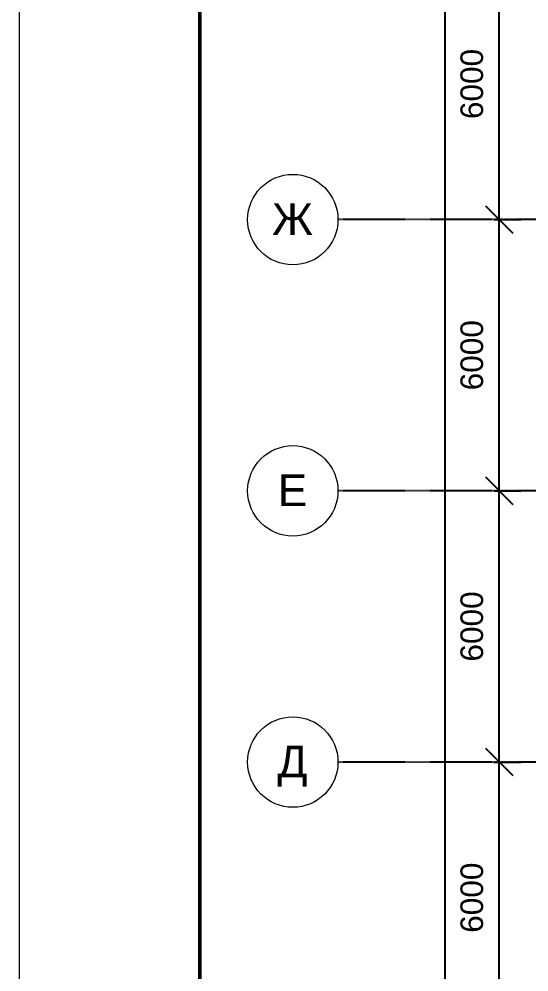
# Model space of a CAD drawing. Header units: millimetres. Extents: x 2140 to 223837, y 2113 to 170313.
# Drawn here: x 2140 to 13429, y 55115 to 76194 of the extents above; entities that cross this region are included whole.
import ezdxf

# ---------------------------------------------------------------- set-up
doc = ezdxf.new("R2010")
doc.units = ezdxf.units.MM
doc.linetypes.add('Линия сетки', pattern=[22.225, 12.7, -3.175, 3.175, -3.175])
for name, color, linetype, lineweight in [('G-ANNO-TTLB', 7, 'Continuous', 30), ('G-ANNO-TTLB-THIN', 7, 'Continuous', 20), ('S-GRID-IDEN', 7, 'Continuous', 20)]:
    doc.layers.add(name, color=color, linetype=linetype, lineweight=lineweight)
doc.layers.add('Стены', color=7, linetype='Continuous')
doc.styles.add('Arial', font='arial.ttf')
doc.styles.add('Arial_1', font='arial.ttf', dxfattribs={"height": 500})
doc.dimstyles.new('Диагональ_-_2_5_мм_Arial_-_Линия_выноски_-_Текст_сверху_2', dxfattribs={"dimscale": 304.8, "dimtxt": 510.1297, "dimasz": 1.968504, "dimexe": 1.574803, "dimexo": 0.984252, "dimgap": 1.148294, "dimtad": 1, "dimdec": 3, "dimrnd": 0.001, "dimdsep": 46, "dimtxsty": 'Arial_1', "dimblk1": 'OBLIQUE', "dimblk2": 'OBLIQUE', "dimsah": 1, "dimcen": 0.09, "dimdle": 1.574803, "dimazin": 2, "dimtfac": 1, "dimtdec": 4, "dimtix": 1, "dimtmove": 0, "dimatfit": 3, "dimfxl": 1, "dimtvp": 1, "dimtfill": 1, "dimtolj": 1, "dimtzin": 0, "dimarcsym": 2})

# ---------------------------------------------------------------- blocks, each defined once
blk = doc.blocks.new('_Лист АР - А1К-736802-План на отм_ 0_000')
at = {"layer": 'G-ANNO-TTLB', "lineweight": 50}
blk.add_line((-766, 687.5), (-766, -143.5), dxfattribs=at)
at = {"layer": 'G-ANNO-TTLB-THIN'}
blk.add_line((-786, 692.5), (-786, -148.5), dxfattribs=at)
blk = doc.blocks.new('Ось сетки - Заголовок сетки - Окружность 5 мм-545732-В_АР_ПЭ_01 Этаж')
at = {"layer": 'S-GRID-IDEN'}
blk.add_circle((0, 0), 5, dxfattribs=at)
blk = doc.blocks.new('_Oblique')
at = {"color": 0, "linetype": 'ByBlock', "lineweight": -2}
blk.add_line((-0.5, -0.5), (0.5, 0.5), dxfattribs=at)
blk = doc.blocks.new('*D371')
at = {"color": 0, "lineweight": -2, "transparency": 16777216}
for p, q in [((9431, 33165), (9431, 160125)), ((9307, 159645), (9911, 159645)), ((9301, 33645), (8951, 33645))]:
    blk.add_line(p, q, dxfattribs=at)
at = {"layer": 'Defpoints', "color": 0, "transparency": 16777216}
for p in [(9007, 159645), (9431, 159645), (9601, 33645)]:
    blk.add_point(p, dxfattribs=at)
at = {"color": 0, "lineweight": -2, "transparency": 16777216, "xscale": 599.9999999999999, "yscale": 599.9999999999999, "zscale": 599.9999999999999}
for p, rotation in [((9431, 159645), 90), ((9431, 33645), 270)]:
    blk.add_blockref('_Oblique', p, dxfattribs=dict(at, rotation=rotation))
at = {"color": 0, "transparency": 16777216, "insert": (8826, 96645), "char_height": 500, "width": 1845.88, "attachment_point": 5, "rotation": 90, "style": 'Arial_1', "bg_fill": 3, "box_fill_scale": 1.1, "bg_fill_color": 256, "bg_fill_true_color": 13158600, "bg_fill_transparency": 0}
blk.add_mtext('\\A1;126000', dxfattribs=at)
blk = doc.blocks.new('*D375')
at = {"color": 0, "lineweight": -2, "transparency": 16777216}
for p, q in [((10631, 51165), (10631, 58125)), ((10507, 57645), (11111, 57645)), ((10507, 51645), (11111, 51645))]:
    blk.add_line(p, q, dxfattribs=at)
at = {"layer": 'Defpoints', "color": 0, "transparency": 16777216}
for p in [(10207, 57645), (10631, 57645), (10207, 51645)]:
    blk.add_point(p, dxfattribs=at)
at = {"color": 0, "lineweight": -2, "transparency": 16777216, "xscale": 599.9999999999999, "yscale": 599.9999999999999, "zscale": 599.9999999999999}
for p, rotation in [((10631, 57645), 90), ((10631, 51645), 270)]:
    blk.add_blockref('_Oblique', p, dxfattribs=dict(at, rotation=rotation))
at = {"color": 0, "transparency": 16777216, "insert": (10026, 54645), "char_height": 500, "width": 1845.88, "attachment_point": 5, "rotation": 90, "style": 'Arial_1', "bg_fill": 3, "box_fill_scale": 1.1, "bg_fill_color": 256, "bg_fill_true_color": 13158600, "bg_fill_transparency": 0}
blk.add_mtext('\\A1;6000', dxfattribs=at)
blk = doc.blocks.new('*D376')
at = {"color": 0, "lineweight": -2, "transparency": 16777216}
for p, q in [((10631, 57165), (10631, 64125)), ((10507, 63645), (11111, 63645)), ((10507, 57645), (11111, 57645))]:
    blk.add_line(p, q, dxfattribs=at)
at = {"layer": 'Defpoints', "color": 0, "transparency": 16777216}
for p in [(10207, 63645), (10631, 63645), (10207, 57645)]:
    blk.add_point(p, dxfattribs=at)
at = {"color": 0, "lineweight": -2, "transparency": 16777216, "xscale": 599.9999999999999, "yscale": 599.9999999999999, "zscale": 599.9999999999999}
for p, rotation in [((10631, 63645), 90), ((10631, 57645), 270)]:
    blk.add_blockref('_Oblique', p, dxfattribs=dict(at, rotation=rotation))
at = {"color": 0, "transparency": 16777216, "insert": (10026, 60645), "char_height": 500, "width": 1845.88, "attachment_point": 5, "rotation": 90, "style": 'Arial_1', "bg_fill": 3, "box_fill_scale": 1.1, "bg_fill_color": 256, "bg_fill_true_color": 13158600, "bg_fill_transparency": 0}
blk.add_mtext('\\A1;6000', dxfattribs=at)
blk = doc.blocks.new('*D377')
at = {"color": 0, "lineweight": -2, "transparency": 16777216}
for p, q in [((10631, 63165), (10631, 70125)), ((10507, 69645), (11111, 69645)), ((10507, 63645), (11111, 63645))]:
    blk.add_line(p, q, dxfattribs=at)
at = {"layer": 'Defpoints', "color": 0, "transparency": 16777216}
for p in [(10207, 69645), (10631, 69645), (10207, 63645)]:
    blk.add_point(p, dxfattribs=at)
at = {"color": 0, "lineweight": -2, "transparency": 16777216, "xscale": 599.9999999999999, "yscale": 599.9999999999999, "zscale": 599.9999999999999}
for p, rotation in [((10631, 69645), 90), ((10631, 63645), 270)]:
    blk.add_blockref('_Oblique', p, dxfattribs=dict(at, rotation=rotation))
at = {"color": 0, "transparency": 16777216, "insert": (10026, 66645), "char_height": 500, "width": 1845.88, "attachment_point": 5, "rotation": 90, "style": 'Arial_1', "bg_fill": 3, "box_fill_scale": 1.1, "bg_fill_color": 256, "bg_fill_true_color": 13158600, "bg_fill_transparency": 0}
blk.add_mtext('\\A1;6000', dxfattribs=at)
blk = doc.blocks.new('*D378')
at = {"color": 0, "lineweight": -2, "transparency": 16777216}
for p, q in [((10631, 69165), (10631, 76125)), ((10507, 75645), (11111, 75645)), ((10507, 69645), (11111, 69645))]:
    blk.add_line(p, q, dxfattribs=at)
at = {"layer": 'Defpoints', "color": 0, "transparency": 16777216}
for p in [(10207, 75645), (10631, 75645), (10207, 69645)]:
    blk.add_point(p, dxfattribs=at)
at = {"color": 0, "lineweight": -2, "transparency": 16777216, "xscale": 599.9999999999999, "yscale": 599.9999999999999, "zscale": 599.9999999999999}
for p, rotation in [((10631, 75645), 90), ((10631, 69645), 270)]:
    blk.add_blockref('_Oblique', p, dxfattribs=dict(at, rotation=rotation))
at = {"color": 0, "transparency": 16777216, "insert": (10026, 72645), "char_height": 500, "width": 1845.88, "attachment_point": 5, "rotation": 90, "style": 'Arial_1', "bg_fill": 3, "box_fill_scale": 1.1, "bg_fill_color": 256, "bg_fill_true_color": 13158600, "bg_fill_transparency": 0}
blk.add_mtext('\\A1;6000', dxfattribs=at)
blk = doc.blocks.new('Помещение')
at = {"color": 9, "linetype": 'Линия сетки', "true_color": 0xc7c8ca}
for p, q in [((113992.9741, 69644.9347), (7061.0864, 69644.9347)), ((113992.9741, 63644.9347), (7061.0864, 63644.9347)), ((113992.9741, 57644.9347), (7061.0864, 57644.9347))]:
    blk.add_line(p, q, dxfattribs=at)
at = {"lineweight": 9, "xscale": 200, "yscale": 200, "zscale": 200}
blk.add_blockref('_Лист АР - А1К-736802-План на отм_ 0_000', (157200, 29700), dxfattribs=at)
at = {"lineweight": 20, "xscale": 199.9999999999999, "yscale": 199.9999999999999, "zscale": 199.9999999999999, "rotation": 89.99999999999982}
for p in [(6061.0864, 69644.9347), (6061.0864, 63644.9347), (6061.0864, 57644.9347)]:
    blk.add_blockref('Ось сетки - Заголовок сетки - Окружность 5 мм-545732-В_АР_ПЭ_01 Этаж', p, dxfattribs=at)
at = {"char_height": 700, "attachment_point": 1, "style": 'Arial'}
for s, insert, width in [('\\fArial|b0|i0|c204|p34|;Ж', (5603.2454, 70007.3364), 1106.32875), ('\\fArial|b0|i0|c204|p34|;Е', (5729.2454, 64007.3364), 801.6875), ('\\fArial|b0|i0|c204|p34|;Д', (5722.2454, 58007.3364), 817.72125)]:
    blk.add_mtext(s, dxfattribs=dict(at, insert=insert, width=width))
dim = blk.add_linear_dim(base=(9431.2531, 159644.9347), p1=(9601.0864, 33644.9347), p2=(9006.9891, 159644.9347), angle=90, dimstyle='Диагональ_-_2_5_мм_Arial_-_Линия_выноски_-_Текст_сверху_2', override={"dimpost": '<>', "dimfxl": 126001.400594})
dim.commit()
dim.dimension.update_dxf_attribs({"geometry": '*D371', "text_midpoint": (8825.9666, 96644.9347)})
dim = blk.add_linear_dim(base=(10631.2531, 57644.9347), p1=(10206.9891, 51644.9347), p2=(10206.9891, 57644.9347), angle=90, dimstyle='Диагональ_-_2_5_мм_Arial_-_Линия_выноски_-_Текст_сверху_2', override={"dimpost": '<>', "dimfxl": 6000})
dim.commit()
dim.dimension.update_dxf_attribs({"geometry": '*D375', "text_midpoint": (10025.9666, 54644.9347)})
dim = blk.add_linear_dim(base=(10631.2531, 63644.9347), p1=(10206.9891, 57644.9347), p2=(10206.9891, 63644.9347), angle=90, dimstyle='Диагональ_-_2_5_мм_Arial_-_Линия_выноски_-_Текст_сверху_2', override={"dimpost": '<>', "dimfxl": 6000})
dim.commit()
dim.dimension.update_dxf_attribs({"geometry": '*D376', "text_midpoint": (10025.9666, 60644.9347)})
dim = blk.add_linear_dim(base=(10631.2531, 69644.9347), p1=(10206.9891, 63644.9347), p2=(10206.9891, 69644.9347), angle=90, dimstyle='Диагональ_-_2_5_мм_Arial_-_Линия_выноски_-_Текст_сверху_2', override={"dimpost": '<>', "dimfxl": 6000})
dim.commit()
dim.dimension.update_dxf_attribs({"geometry": '*D377', "text_midpoint": (10025.9666, 66644.9347)})
dim = blk.add_linear_dim(base=(10631.2531, 75644.9347), p1=(10206.9891, 69644.9347), p2=(10206.9891, 75644.9347), angle=90, dimstyle='Диагональ_-_2_5_мм_Arial_-_Линия_выноски_-_Текст_сверху_2', override={"dimpost": '<>', "dimfxl": 6000})
dim.commit()
dim.dimension.update_dxf_attribs({"geometry": '*D378', "text_midpoint": (10025.9666, 72644.9347)})

msp = doc.modelspace()

# ---------------------------------------------------------------- block references
at = {"layer": 'Стены'}
msp.add_blockref('Помещение', (2139.8, 2112.9), dxfattribs=at)

doc.saveas('drawing.dxf')
